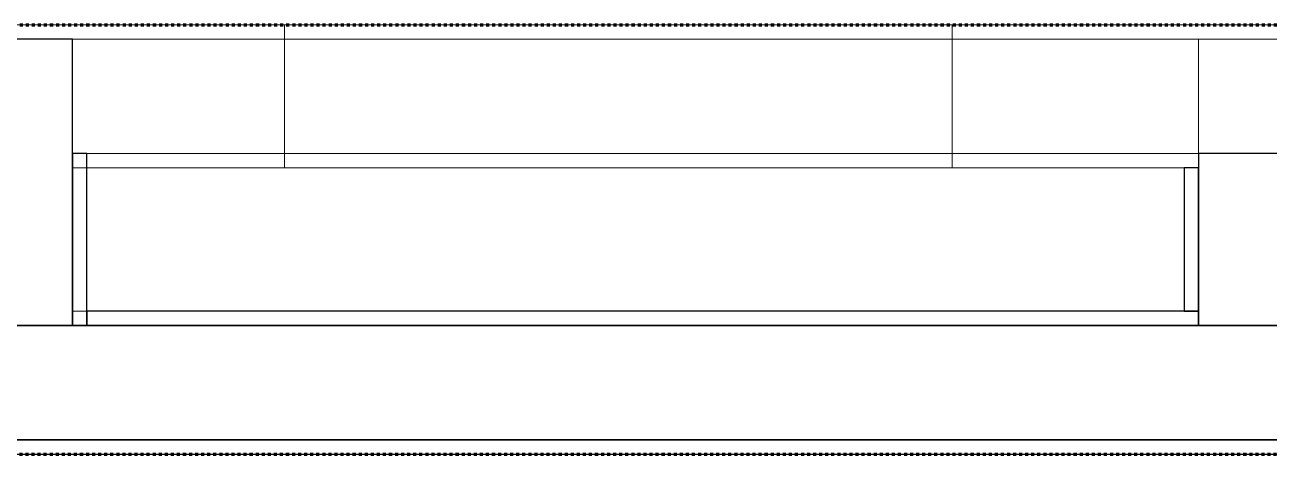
# Model space of a CAD drawing. Header units: millimetres. Extents: x -5300 to 98858, y -5196 to 93886.
# Drawn here: x 54700 to 56004, y 42715 to 43165 of the extents above; entities that cross this region are included whole.
import ezdxf

# ---------------------------------------------------------------- set-up
doc = ezdxf.new("R2010")
doc.units = ezdxf.units.MM
doc.linetypes.add('Штрих', pattern=[6.35, 3.175, -3.175])
doc.linetypes.add('Штрих_2_', pattern=[6.35, 3.175, -3.175])
for name, color, linetype, lineweight, true_color in [('_Разделитель помещений_', 4, 'Штрих', 70, 0x00ffff), ('Колонны', 7, 'Continuous', 18, 0x7f7f7f), ('Стены', 7, 'Continuous', 18, 0x7f7f7f), ('Стены разрез', 7, 'Continuous', 50, 0x7f7f7f)]:
    doc.layers.add(name, color=color, linetype=linetype, lineweight=lineweight, true_color=true_color)

# ---------------------------------------------------------------- blocks, each defined once
blk = doc.blocks.new('СТ_ВОКОЛ-007 44885 - СТ_ВОКОЛ-007 2-241970-Подвал')
at = {"layer": 'Стены', "color": 254, "true_color": 0xd4d4d4}
blk.add_line((54750, 42850), (54750, 43150), dxfattribs=at)
blk = doc.blocks.new('СТ_ВОКОЛ-007 44885 - СТ_ВОКОЛ-007 44885-241967-Подвал')
at = {"layer": 'Стены', "color": 254, "true_color": 0xd4d4d4}
for p, q in [((54750, 43030), (54750, 43030)), ((54765, 43030), (54765, 43030)), ((54750, 42850), (54750, 42850)), ((54765, 42850), (54765, 42850))]:
    blk.add_line(p, q, dxfattribs=at)
at = {"layer": 'Стены разрез', "color": 254, "lineweight": 25, "true_color": 0xd4d4d4}
for p, q in [((54765, 43030), (54750, 43030)), ((54750, 43030), (54750, 42850)), ((54765, 42850), (54765, 43030)), ((54750, 42850), (54765, 42850))]:
    blk.add_line(p, q, dxfattribs=at)
blk.add_blockref('СТ_ВОКОЛ-007 44885 - СТ_ВОКОЛ-007 2-241970-Подвал', (0, 0))
blk = doc.blocks.new('СТВ_Перегородка_Кирпич 242319 - СТВ_Перегородка_Кирпич 2-249685-Подвал')
at = {"layer": 'Стены', "color": 254, "true_color": 0xd4d4d4}
blk.add_line((33750, 43150), (58000, 43150), dxfattribs=at)
blk = doc.blocks.new('СТВ_Перегородка_Кирпич 242319 - СТВ_Перегородка_Кирпич-249678-Подвал')
at = {"layer": 'Стены', "color": 254, "true_color": 0xd4d4d4}
for p, q in [((33750, 43165), (57830, 43165)), ((57830, 43165), (33750, 43165)), ((57830, 43165), (48765, 43165)), ((54972, 43165), (54972, 43165)), ((54972, 43165), (54972, 43150)), ((54972, 43150), (54972, 43165)), ((54972, 43165), (55672, 43165)), ((54972, 43150), (54972, 43165)), ((55672, 43165), (54972, 43165)), ((54972, 43165), (54972, 43150)), ((54972, 43165), (55672, 43165)), ((55672, 43165), (54972, 43165)), ((54972, 43165), (54972, 43165)), ((55672, 43165), (55672, 43150)), ((55672, 43165), (55672, 43165)), ((55672, 43165), (55672, 43150)), ((55672, 43150), (55672, 43165)), ((55672, 43150), (55672, 43165)), ((55672, 43165), (55672, 43165)), ((57830, 43150), (33750, 43150)), ((57830, 43150), (33750, 43150)), ((57830, 43150), (48765, 43150)), ((54750, 43150), (54750, 43030)), ((54750, 43150), (54750, 43030)), ((54750, 43150), (54750, 43150)), ((54750, 43030), (54750, 43150)), ((54750, 43150), (57650, 43150)), ((57650, 43150), (54750, 43150)), ((54750, 43150), (54750, 43150)), ((57650, 43150), (54750, 43150)), ((54972, 43150), (55672, 43150)), ((55672, 43150), (54972, 43150)), ((54972, 43150), (54972, 43150)), ((54972, 43150), (54972, 43150)), ((55672, 43150), (54972, 43150)), ((54972, 43150), (55672, 43150)), ((54972, 43150), (54972, 43150)), ((54972, 43150), (54972, 43030)), ((54972, 43030), (54972, 43150)), ((54972, 43150), (55672, 43150)), ((54972, 43030), (54972, 43150)), ((55672, 43150), (54972, 43150)), ((54972, 43150), (54972, 43030)), ((54972, 43150), (55672, 43150)), ((55672, 43150), (54972, 43150)), ((54972, 43150), (54972, 43150)), ((55672, 43150), (55672, 43150)), ((55672, 43150), (55672, 43150)), ((55672, 43150), (55672, 43030)), ((55672, 43150), (55672, 43150)), ((55672, 43150), (55672, 43030)), ((55672, 43030), (55672, 43150)), ((55672, 43030), (55672, 43150)), ((55672, 43150), (55672, 43150)), ((54750, 43030), (57650, 43030)), ((54750, 43030), (54750, 43030)), ((54750, 43030), (57650, 43030)), ((54750, 43030), (54750, 43030)), ((57650, 43030), (54750, 43030)), ((54765, 43030), (54750, 43030)), ((54750, 43030), (54750, 43015)), ((54750, 43030), (54750, 43030)), ((54750, 43030), (54750, 43015)), ((54750, 43015), (54750, 43030)), ((54750, 43030), (55930, 43030)), ((54750, 43015), (54750, 43030)), ((55930, 43030), (54750, 43030)), ((54750, 43030), (54750, 43030)), ((54750, 43030), (54765, 43030)), ((54765, 43030), (54765, 43030)), ((54765, 43030), (54765, 43015)), ((54765, 43030), (54765, 43015)), ((54765, 43015), (54765, 43030)), ((54765, 43030), (54765, 43030)), ((55930, 43030), (54765, 43030)), ((54972, 43030), (54972, 43030)), ((54972, 43030), (55672, 43030)), ((55672, 43030), (54972, 43030)), ((54972, 43030), (54972, 43030)), ((55672, 43030), (54972, 43030)), ((54972, 43030), (55672, 43030)), ((54972, 43030), (54972, 43030)), ((54972, 43030), (54972, 43015)), ((54972, 43015), (54972, 43030)), ((54972, 43030), (55672, 43030)), ((54972, 43015), (54972, 43030)), ((55672, 43030), (54972, 43030)), ((54972, 43030), (54972, 43015)), ((54972, 43030), (55672, 43030)), ((55672, 43030), (54972, 43030)), ((54972, 43030), (54972, 43030)), ((55672, 43030), (55672, 43030)), ((55672, 43030), (55672, 43030)), ((55672, 43030), (55672, 43015)), ((55672, 43030), (55672, 43030)), ((55672, 43030), (55672, 43015)), ((55672, 43015), (55672, 43030)), ((55672, 43015), (55672, 43030)), ((55672, 43030), (55672, 43030)), ((55930, 43030), (55930, 43015)), ((55930, 43030), (55930, 43030)), ((55930, 43015), (55930, 43030)), ((55930, 43015), (55930, 43030)), ((55930, 43030), (55930, 43030)), ((54765, 43015), (54750, 43015)), ((54750, 43015), (54750, 43015)), ((54750, 43015), (55930, 43015)), ((54750, 43015), (54765, 43015)), ((54750, 43015), (54750, 43015)), ((55930, 43015), (54750, 43015)), ((54765, 43015), (54765, 43015)), ((54765, 43015), (55930, 43015)), ((54765, 43015), (54765, 43015)), ((54972, 43015), (54972, 43015)), ((54972, 43015), (55672, 43015)), ((55672, 43015), (54972, 43015)), ((54972, 43015), (54972, 43015)), ((55672, 43015), (54972, 43015)), ((54972, 43015), (55672, 43015)), ((55672, 43015), (55672, 43015)), ((55672, 43015), (55672, 43015)), ((55930, 43015), (55930, 43015)), ((55930, 43015), (55930, 43015))]:
    blk.add_line(p, q, dxfattribs=at)
blk = doc.blocks.new('СТВ_Перегородка_Кирпич 242319 - СТВ_Перегородка_Кирпич 242319-249682-Подвал')
for name in ['СТВ_Перегородка_Кирпич 242319 - СТВ_Перегородка_Кирпич-249678-Подвал', 'СТВ_Перегородка_Кирпич 242319 - СТВ_Перегородка_Кирпич 2-249685-Подвал']:
    blk.add_blockref(name, (0, 0))
blk = doc.blocks.new('СТВ_Перегородка_Кирпич 243656 - СТВ_Перегородка_Кирпич 2-249823-Подвал')
at = {"layer": 'Стены', "color": 254, "true_color": 0xd4d4d4}
blk.add_line((55930, 42850), (54345, 42850), dxfattribs=at)
blk = doc.blocks.new('СТВ_Перегородка_Кирпич 243656 - СТВ_Перегородка_Кирпич 243656-249820-Подвал')
at = {"layer": 'Стены', "color": 254, "true_color": 0xd4d4d4}
for p, q in [((54750, 42865), (54750, 42865)), ((54750, 42865), (54765, 42865)), ((54750, 42850), (54750, 42865)), ((54765, 42865), (54765, 42865)), ((54765, 42850), (54765, 42865)), ((55930, 42865), (55930, 42865)), ((54345, 42850), (54345, 42850)), ((54765, 42850), (54750, 42850)), ((54750, 42850), (54750, 42850)), ((54765, 42850), (54765, 42850)), ((55930, 42850), (55930, 42850)), ((56050, 42850), (56050, 42850)), ((54345, 42730), (54345, 42730)), ((54345, 42730), (54345, 42730)), ((56050, 42730), (56050, 42730)), ((56065, 42730), (56065, 42730)), ((54345, 42715), (54345, 42715)), ((56065, 42715), (56065, 42715))]:
    blk.add_line(p, q, dxfattribs=at)
at = {"layer": 'Стены разрез', "color": 254, "lineweight": 25, "true_color": 0xd4d4d4}
for p, q in [((55930, 42865), (54765, 42865)), ((54765, 42865), (54765, 42850)), ((55930, 42850), (55930, 42865)), ((56050, 42850), (54345, 42850)), ((54345, 42850), (54345, 42730)), ((54765, 42850), (55930, 42850)), ((56050, 42730), (56050, 42850)), ((54345, 42730), (56050, 42730)), ((54345, 42730), (54345, 42715)), ((56065, 42730), (54345, 42730)), ((56065, 42715), (56065, 42730)), ((54345, 42715), (56065, 42715))]:
    blk.add_line(p, q, dxfattribs=at)
blk.add_blockref('СТВ_Перегородка_Кирпич 243656 - СТВ_Перегородка_Кирпич 2-249823-Подвал', (0, 0))
blk = doc.blocks.new('СТВ_Перегородка_Кирпич 243885 - СТВ_Перегородка_Кирпич 2-249855-Подвал')
at = {"layer": 'Стены', "color": 254, "true_color": 0xd4d4d4}
blk.add_line((55930, 42850), (55930, 43150), dxfattribs=at)
blk = doc.blocks.new('СТВ_Перегородка_Кирпич 243885 - СТВ_Перегородка_Кирпич 243885-249852-Подвал')
at = {"layer": 'Стены', "color": 254, "true_color": 0xd4d4d4}
for p, q in [((55930, 43030), (55930, 43030)), ((56050, 43030), (56050, 43030)), ((55915, 43015), (55915, 43015)), ((55930, 43015), (55930, 43015)), ((56050, 43015), (56050, 43015)), ((56065, 43015), (56065, 43015)), ((55915, 42865), (55915, 42865)), ((55930, 42865), (55930, 42865)), ((55930, 42850), (55930, 42850)), ((56050, 42850), (56050, 42850)), ((56050, 42730), (56050, 42730)), ((56065, 42730), (56065, 42730))]:
    blk.add_line(p, q, dxfattribs=at)
at = {"layer": 'Стены разрез', "color": 254, "lineweight": 25, "true_color": 0xd4d4d4}
for p, q in [((56050, 43030), (55930, 43030)), ((55930, 43030), (55930, 42850)), ((56050, 42850), (56050, 43030)), ((55930, 43015), (55915, 43015)), ((55915, 43015), (55915, 42865)), ((55930, 42865), (55930, 43015)), ((56065, 43015), (56050, 43015)), ((56050, 43015), (56050, 42730)), ((56065, 42730), (56065, 43015)), ((55915, 42865), (55930, 42865)), ((55930, 42850), (56050, 42850)), ((56050, 42730), (56065, 42730))]:
    blk.add_line(p, q, dxfattribs=at)
blk.add_blockref('СТВ_Перегородка_Кирпич 243885 - СТВ_Перегородка_Кирпич 2-249855-Подвал', (0, 0))
blk = doc.blocks.new('КОЛ-004 500х300 500 x 300 44656 - КОЛ-004 500х300 500 x 300 44656-384721-Подвал')
at = {"layer": 'Колонны', "color": 254, "lineweight": 25, "true_color": 0xd4d4d4}
for p, q in [((250, 150), (-250, 150)), ((-250, 150), (-250, -150)), ((250, -150), (250, 150)), ((-250, -150), (250, -150))]:
    blk.add_line(p, q, dxfattribs=at)
at = {"layer": 'Колонны', "color": 254, "true_color": 0xd4d4d4}
for p, q in [((-250, 150), (-250, 150)), ((250, 150), (250, 150)), ((-250, -150), (-250, -150)), ((250, -150), (250, -150))]:
    blk.add_line(p, q, dxfattribs=at)

msp = doc.modelspace()

# ---------------------------------------------------------------- linework, layer by layer
at = {"layer": '_Разделитель помещений_', "color": 131, "linetype": 'Штрих_2_', "true_color": 0xaaffff}
for p, q in [((15750, 43165), (57830, 43165)), ((54345, 42715), (56065, 42715))]:
    msp.add_line(p, q, dxfattribs=at)

# ---------------------------------------------------------------- block references
at = {"layer": 'Колонны', "color": 254, "true_color": 0xd4d4d4}
msp.add_blockref('КОЛ-004 500х300 500 x 300 44656 - КОЛ-004 500х300 500 x 300 44656-384721-Подвал', (54500, 43000), dxfattribs=at)
at = {"layer": 'Стены', "color": 254, "true_color": 0xd4d4d4}
for name in ['СТВ_Перегородка_Кирпич 242319 - СТВ_Перегородка_Кирпич 242319-249682-Подвал', 'СТ_ВОКОЛ-007 44885 - СТ_ВОКОЛ-007 44885-241967-Подвал', 'СТВ_Перегородка_Кирпич 243885 - СТВ_Перегородка_Кирпич 243885-249852-Подвал', 'СТВ_Перегородка_Кирпич 243656 - СТВ_Перегородка_Кирпич 243656-249820-Подвал']:
    msp.add_blockref(name, (0, 0), dxfattribs=at)

doc.saveas('drawing.dxf')
